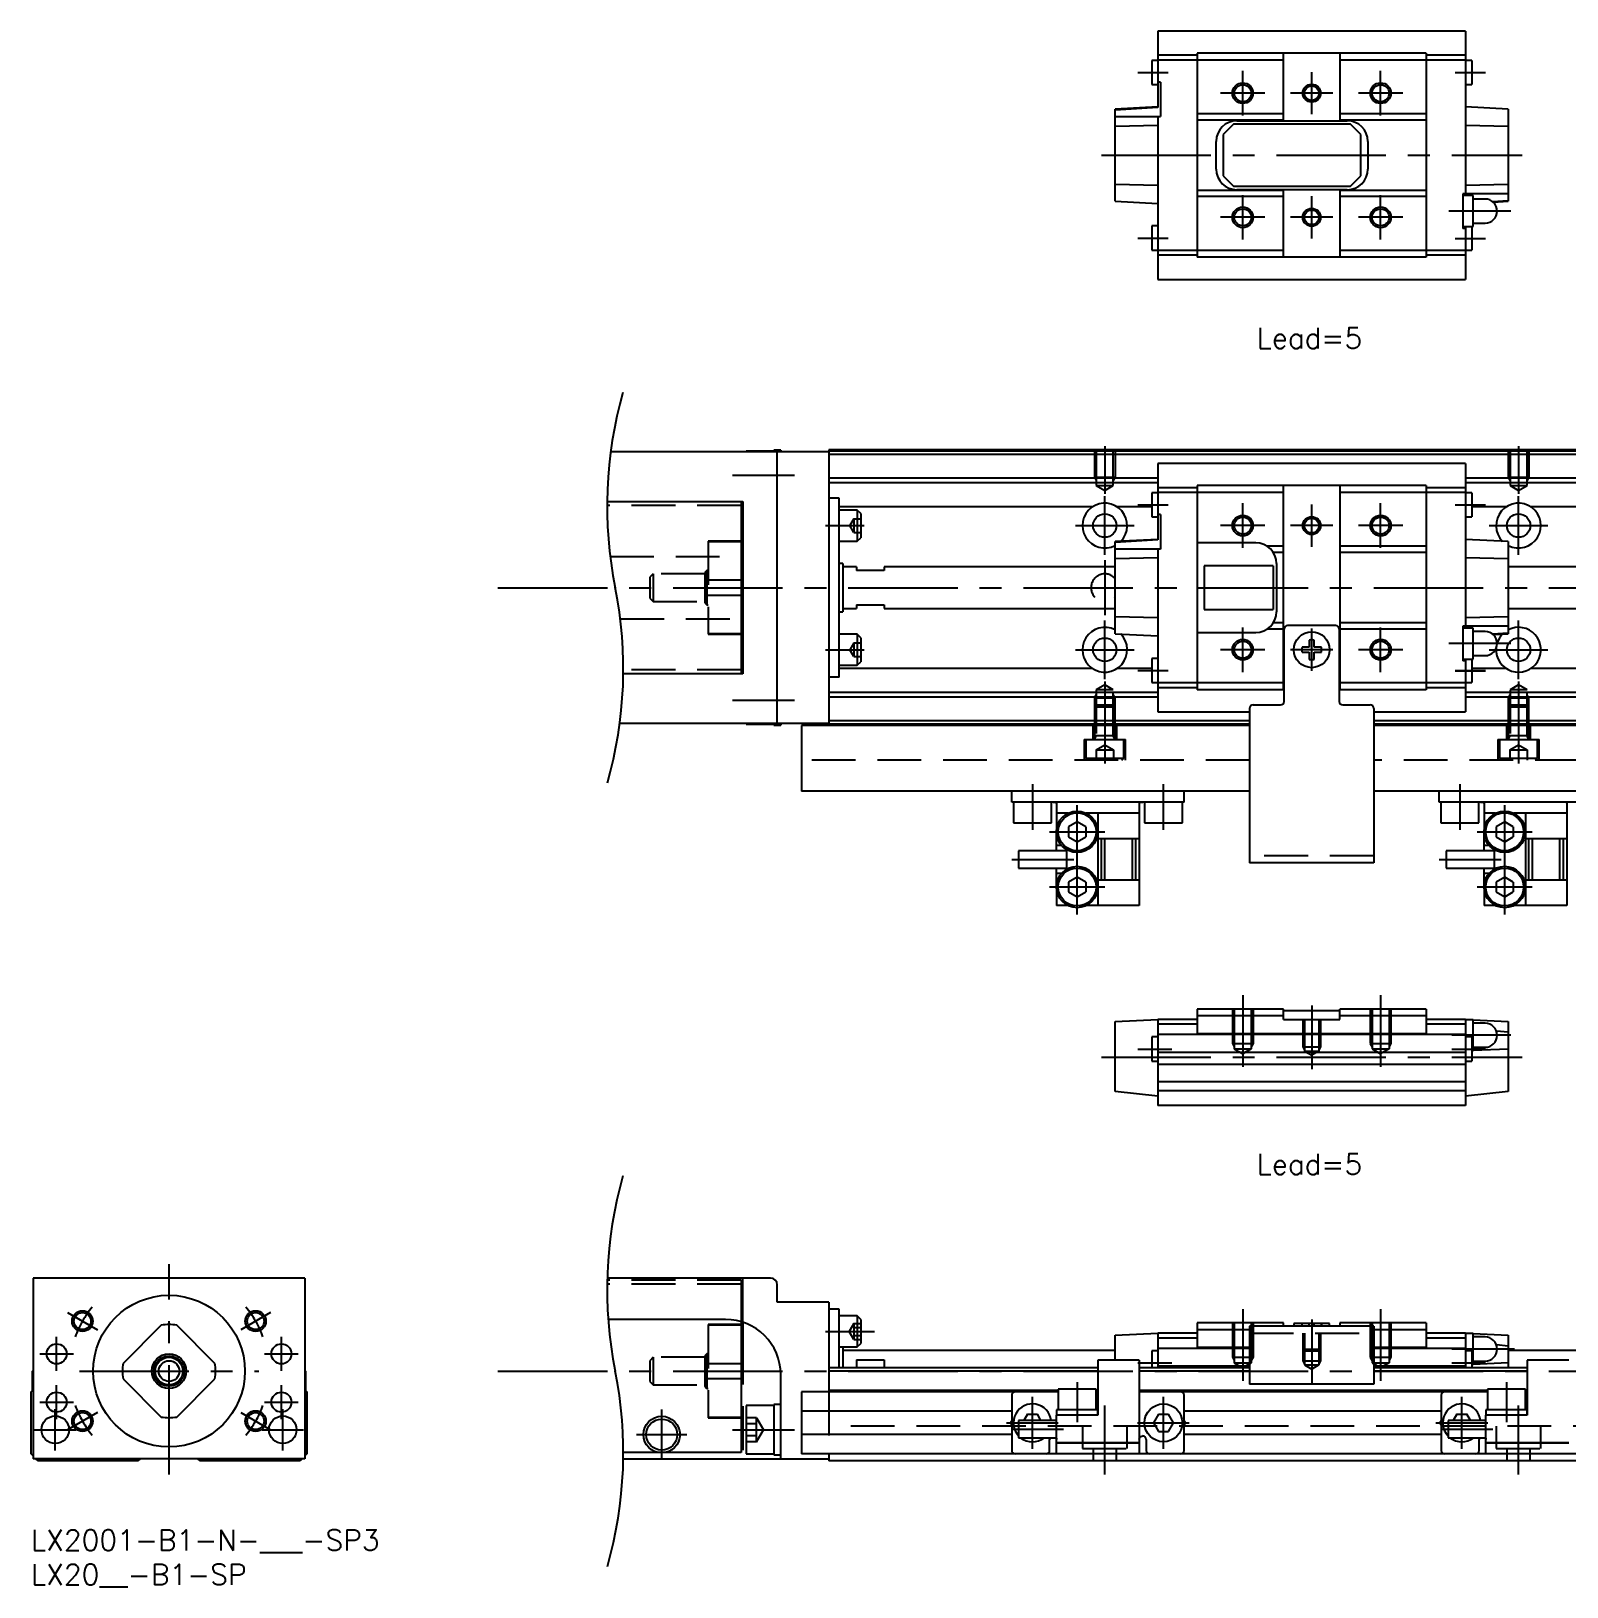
# Model space of a CAD drawing. Extents: x 0 to 378, y -8 to 217.
# Drawn here: x 0 to 222.7, y -8.3 to 217.3 of the extents above; entities that cross this region are included whole.
import ezdxf

# ---------------------------------------------------------------- set-up
doc = ezdxf.new("R2010")
doc.units = 0
doc.header["$LTSCALE"] = 0.5
doc.linetypes.add('CENTER', pattern=[50.8, 31.75, -6.35, 6.35, -6.35])
doc.linetypes.add('DASHED', pattern=[19.05, 12.7, -6.35])
for name, color, linetype in [('MSM_CENTER', 1, 'CENTER'), ('MSM_CONTINUOUS', 7, 'CONTINUOUS'), ('MSM_DASHED', 4, 'DASHED'), ('MSM_NARROW', 5, 'CONTINUOUS'), ('MSM_PART_NUMBER', 7, 'CONTINUOUS')]:
    doc.layers.add(name, color=color, linetype=linetype)
doc.styles.get("Standard").update_dxf_attribs({"font": 'txt.shx', "height": 1, "bigfont": 'bigfont.shx'})

# ---------------------------------------------------------------- blocks, each defined once
blk = doc.blocks.new('*U2')
at = {"layer": 'MSM_PART_NUMBER'}
blk.add_text('LX2001-B1-N-___-SP3', height=3, dxfattribs=at).set_placement((0, -3))
blk = doc.blocks.new('*U3')
at = {"layer": 'MSM_PART_NUMBER'}
blk.add_text('LX20__-B1-SP', height=3, dxfattribs=at).set_placement((0, -8))

msp = doc.modelspace()

# ---------------------------------------------------------------- linework, layer by layer
at = {"layer": 'MSM_CENTER'}
for p, q in [((160.5, 211.3), (164.9, 211.3)), ((175.7, 205.07), (175.7, 211.53)), ((185.7, 205.24), (185.7, 211.36)), ((195.7, 205.07), (195.7, 211.53)), ((206.5, 211.3), (210.9, 211.3)), ((178.93, 208.3), (172.47, 208.3)), ((188.76, 208.3), (182.64, 208.3)), ((198.93, 208.3), (192.47, 208.3)), ((155.2, 199.3), (216.2, 199.3)), ((175.7, 187.07), (175.7, 193.53)), ((185.7, 187.24), (185.7, 193.36)), ((195.7, 187.07), (195.7, 193.53)), ((178.93, 190.3), (172.47, 190.3)), ((188.76, 190.3), (182.64, 190.3)), ((198.93, 190.3), (192.47, 190.3)), ((214.6, 191.2), (205.6, 191.2)), ((160.5, 187.3), (164.9, 187.3)), ((206.5, 187.25), (210.9, 187.25)), ((155.7, 157.1), (155.7, 150.19)), ((215.7, 157.1), (215.7, 150.19)), ((101.7, 152.9), (110.7, 152.9)), ((155.7, 141.35), (155.7, 149.85)), ((215.7, 141.35), (215.7, 149.85)), ((160.5, 148.6), (164.9, 148.6)), ((175.7, 142.37), (175.7, 148.83)), ((185.7, 142.54), (185.7, 148.66)), ((195.7, 142.37), (195.7, 148.83)), ((206.5, 148.6), (210.9, 148.6)), ((115.2, 145.6), (120.8, 145.6)), ((151.45, 145.6), (159.95, 145.6)), ((178.93, 145.6), (172.47, 145.6)), ((188.76, 145.6), (182.64, 145.6)), ((198.93, 145.6), (192.47, 145.6)), ((211.45, 145.6), (219.95, 145.6)), ((155.7, 140.6), (155.7, 132.6)), ((67.7, 136.6), (327.7, 136.6)), ((155.7, 123.35), (155.7, 131.85)), ((215.7, 123.35), (215.7, 131.85)), ((175.7, 124.37), (175.7, 130.83)), ((185.7, 124.54), (185.7, 130.66)), ((195.7, 124.37), (195.7, 130.83)), ((115.2, 127.6), (120.8, 127.6)), ((151.45, 127.6), (159.95, 127.6)), ((178.93, 127.6), (172.47, 127.6)), ((188.76, 127.6), (182.64, 127.6)), ((198.93, 127.6), (192.47, 127.6)), ((214.6, 128.5), (205.6, 128.5)), ((211.45, 127.6), (219.95, 127.6)), ((160.5, 124.6), (164.9, 124.6)), ((206.5, 124.6), (210.9, 124.6)), ((206.5, 124.55), (210.9, 124.55)), ((155.7, 123.01), (155.7, 111.1)), ((215.7, 123.01), (215.7, 111.1)), ((101.7, 120.3), (110.7, 120.3)), ((145.2, 108.1), (145.2, 101.5)), ((164.2, 101.5), (164.2, 108.1)), ((207.2, 108.1), (207.2, 101.5)), ((151.69, 89.2), (151.69, 105.2)), ((213.69, 89.2), (213.69, 105.2)), ((147.69, 101.2), (155.69, 101.2)), ((209.69, 101.2), (217.69, 101.2)), ((142.2, 97.2), (151.2, 97.2)), ((204.2, 97.2), (213.2, 97.2)), ((147.69, 93.2), (155.69, 93.2)), ((209.69, 93.2), (217.69, 93.2)), ((175.7, 77.5), (175.7, 67.1)), ((195.7, 77.5), (195.7, 67.1)), ((185.7, 76), (185.7, 66.8)), ((214.6, 71.7), (206, 71.7)), ((155.2, 68.5), (216.2, 68.5)), ((160.5, 69.7), (165.4, 69.7)), ((206, 69.7), (210.9, 69.7)), ((20, 8), (20, 38.5)), ((175.7, 32), (175.7, 21.6)), ((195.7, 32), (195.7, 21.6)), ((5.28, 31.5), (9.61, 29)), ((34.72, 31.5), (30.39, 29)), ((185.7, 30.5), (185.7, 21.3)), ((3.7, 23.05), (3.7, 27.95)), ((36.3, 23.05), (36.3, 27.95)), ((115.2, 28.75), (122.3, 28.75)), ((1.25, 25.5), (6.15, 25.5)), ((33.85, 25.5), (38.75, 25.5)), ((215.1, 26.2), (206, 26.2)), ((7, 23), (33, 23)), ((67.7, 23), (327.7, 23)), ((160.5, 24.2), (165.4, 24.2)), ((206, 24.2), (210.9, 24.2)), ((3.7, 16.05), (3.7, 20.95)), ((36.3, 16.05), (36.3, 20.95)), ((151.69, 21.4), (151.69, 15.6)), ((213.96, 21.4), (213.96, 15.6)), ((1.25, 18.5), (6.15, 18.5)), ((33.85, 18.5), (38.75, 18.5)), ((145.2, 11.75), (145.2, 19.25)), ((164.2, 11.75), (164.2, 19.25)), ((207.47, 11.75), (207.47, 19.25)), ((3.5, 11.5), (3.5, 17.5)), ((9.61, 17), (5.28, 14.5)), ((30.39, 17), (34.72, 14.5)), ((36.5, 11.5), (36.5, 17.5)), ((91.45, 10.15), (91.45, 17.45)), ((155.7, 8), (155.7, 18)), ((215.7, 8), (215.7, 18)), ((0.5, 14.5), (6.5, 14.5)), ((33.5, 14.5), (39.5, 14.5)), ((87.8, 13.8), (95.1, 13.8)), ((101.7, 14.5), (110.7, 14.5)), ((141.45, 15.5), (148.95, 15.5)), ((142.2, 14.6), (149.7, 14.6)), ((160.45, 15.5), (167.95, 15.5)), ((203.72, 15.5), (211.22, 15.5)), ((204.47, 14.6), (211.97, 14.6))]:
    msp.add_line(p, q, dxfattribs=at)
for start, end in [(140.1188, 159.8812), (20.1188, 39.8812), (200.1188, 219.8812), (320.1188, 339.8812)]:
    msp.add_arc((20, 23), 14.5, start, end, dxfattribs=at)
at = {"layer": 'MSM_CONTINUOUS'}
for p, q in [((163.4, 217.3), (163.4, 206.23)), ((208, 217.3), (163.4, 217.3)), ((208, 217.3), (208, 193.7)), ((162.5, 213.05), (162.5, 209.55)), ((163.4, 213.05), (162.5, 213.05)), ((169.1, 213.8), (163.4, 213.8)), ((169.1, 213.09), (163.4, 213.09)), ((202.3, 214.1), (169.1, 214.1)), ((169.1, 214.1), (169.1, 184.5)), ((181.6, 213.1), (169.1, 213.1)), ((181.6, 204.3), (181.6, 214.1)), ((189.8, 214.1), (189.8, 204.3)), ((202.3, 213.1), (189.8, 213.1)), ((202.3, 214.1), (202.3, 184.5)), ((208, 213.8), (202.3, 213.8)), ((208, 213.09), (202.3, 213.09)), ((208.9, 213.05), (208, 213.05)), ((208.9, 213.05), (208.9, 209.55)), ((163.8, 209.9), (163.4, 209.9)), ((163.8, 209.9), (163.8, 204.9)), ((162.5, 209.55), (163.4, 209.55)), ((208, 209.55), (208.9, 209.55)), ((163.4, 206.3), (157.2, 205.98)), ((163.4, 206.23), (157.2, 205.86)), ((157.2, 192.62), (157.2, 205.98)), ((181.6, 205.3), (169.1, 205.3)), ((202.3, 205.3), (189.8, 205.3)), ((214.2, 205.98), (208, 206.3)), ((214.2, 205.98), (214.2, 192.62)), ((157.2, 204.9), (163.8, 204.9)), ((163.4, 203.63), (157.2, 203.49)), ((163.4, 204.9), (163.4, 181.3)), ((181.6, 204.4), (169.1, 204.4)), ((174.35, 203.8), (172.85, 202.3)), ((191.35, 203.8), (174.35, 203.8)), ((174.85, 204.3), (190.85, 204.3)), ((202.3, 204.4), (189.8, 204.4)), ((192.85, 202.3), (191.35, 203.8)), ((214.2, 203.49), (208, 203.63)), ((171.85, 197.3), (171.85, 201.3)), ((172.85, 202.3), (172.85, 196.3)), ((192.85, 196.3), (192.85, 202.3)), ((193.85, 201.3), (193.85, 197.3)), ((172.85, 196.3), (174.35, 194.8)), ((191.35, 194.8), (192.85, 196.3)), ((157.2, 195.11), (163.4, 194.97)), ((181.6, 194.2), (169.1, 194.2)), ((174.35, 194.8), (191.35, 194.8)), ((190.85, 194.3), (174.85, 194.3)), ((181.6, 184.5), (181.6, 194.3)), ((189.8, 194.3), (189.8, 184.5)), ((202.3, 194.2), (189.8, 194.2)), ((208, 194.97), (214.2, 195.11)), ((157.2, 192.62), (163.4, 192.3)), ((181.6, 193.3), (169.1, 193.3)), ((202.3, 193.3), (189.8, 193.3)), ((207.6, 193.7), (207.6, 188.7)), ((214.2, 193.7), (207.6, 193.7)), ((209.1, 193.45), (207.6, 193.45)), ((209.1, 188.95), (209.1, 193.45)), ((210.85, 192.95), (209.1, 192.95)), ((211.9, 192.6), (214.2, 192.74)), ((212.01, 192.51), (214.2, 192.62)), ((162.5, 189.05), (162.5, 185.55)), ((163.4, 189.05), (162.5, 189.05)), ((207.6, 188.95), (209.1, 188.95)), ((208, 188.7), (207.6, 188.7)), ((208, 188.95), (208, 181.3)), ((208.9, 188.95), (208.9, 185.55)), ((209.1, 189.45), (210.85, 189.45)), ((162.5, 185.55), (163.4, 185.55)), ((169.1, 185.51), (163.4, 185.51)), ((181.6, 185.5), (169.1, 185.5)), ((202.3, 185.5), (189.8, 185.5)), ((208, 185.51), (202.3, 185.51)), ((208, 185.55), (208.9, 185.55)), ((169.1, 184.8), (163.4, 184.8)), ((202.3, 184.5), (169.1, 184.5)), ((208, 184.8), (202.3, 184.8)), ((163.4, 181.3), (208, 181.3)), ((115.7, 156.3), (84.04, 156.3)), ((103.7, 156.4), (103.7, 156.3)), ((107.7, 156.4), (103.7, 156.4)), ((107.7, 156.55), (107.7, 156.3)), ((108.7, 156.55), (107.7, 156.55)), ((108.2, 116.9), (108.2, 156.3)), ((108.7, 156.55), (108.7, 156.3)), ((315.7, 156.6), (115.7, 156.6)), ((115.7, 156.6), (115.7, 116.6)), ((315.7, 156.4), (115.7, 156.4)), ((315.7, 155.9), (115.7, 155.9)), ((163.4, 154.6), (163.4, 143.53)), ((208, 154.6), (163.4, 154.6)), ((208, 154.6), (208, 131)), ((163.4, 152.5), (115.7, 152.5)), ((163.4, 151.8), (115.7, 151.8)), ((202.3, 151.4), (169.1, 151.4)), ((169.1, 151.4), (169.1, 121.8)), ((181.6, 121.8), (181.6, 151.4)), ((189.8, 151.4), (189.8, 121.8)), ((202.3, 151.4), (202.3, 121.8)), ((315.7, 152.5), (208, 152.5)), ((315.7, 151.8), (208, 151.8)), ((83.53, 149.1), (103.2, 149.1)), ((102.95, 149.1), (102.95, 124.1)), ((103.2, 149.1), (103.2, 124.1)), ((117.2, 149.6), (115.7, 149.6)), ((117.2, 123.6), (117.2, 149.6)), ((162.5, 150.35), (162.5, 146.85)), ((163.4, 150.35), (162.5, 150.35)), ((169.1, 151.1), (163.4, 151.1)), ((169.1, 150.39), (163.4, 150.39)), ((181.6, 150.4), (169.1, 150.4)), ((202.3, 150.4), (189.8, 150.4)), ((208, 151.1), (202.3, 151.1)), ((208, 150.39), (202.3, 150.39)), ((208.9, 150.35), (208, 150.35)), ((208.9, 150.35), (208.9, 146.85)), ((153.95, 148.34), (117.2, 148.34)), ((119.8, 147.85), (117.2, 147.85)), ((119.8, 147.85), (119.8, 143.35)), ((120.3, 147.35), (119.8, 147.85)), ((120.3, 147.35), (120.3, 143.85)), ((162.5, 148.34), (157.45, 148.34)), ((162.5, 146.85), (163.4, 146.85)), ((163.8, 147.2), (163.4, 147.2)), ((163.8, 147.2), (163.8, 142.2)), ((208, 146.85), (208.9, 146.85)), ((213.95, 148.34), (208.9, 148.34)), ((273.95, 148.34), (217.45, 148.34)), ((103.2, 143.35), (102.95, 143.35)), ((103.2, 143.26), (102.95, 143.26)), ((117.2, 143.35), (119.8, 143.35)), ((119.8, 143.35), (120.3, 143.85)), ((163.4, 143.6), (157.2, 143.28)), ((163.4, 143.53), (157.2, 143.16)), ((157.2, 129.92), (157.2, 143.28)), ((163.8, 142.2), (157.2, 142.2)), ((163.4, 142.2), (163.4, 118.6)), ((177.6, 143.1), (169.1, 143.1)), ((181.6, 142.6), (179.26, 142.6)), ((202.3, 142.6), (189.8, 142.6)), ((214.2, 143.28), (208, 143.6)), ((214.2, 143.28), (214.2, 129.92)), ((117.7, 140.1), (117.2, 140.1)), ((117.7, 140.1), (117.7, 133.1)), ((163.4, 140.93), (157.2, 140.79)), ((181.6, 141.7), (180.14, 141.7)), ((180.6, 140.1), (180.6, 133.1)), ((202.3, 141.7), (189.8, 141.7)), ((214.2, 140.79), (208, 140.93)), ((102.95, 137.72), (103.2, 137.72)), ((119.7, 139.6), (117.7, 139.6)), ((119.7, 139.6), (119.7, 139.1)), ((123.7, 139.1), (119.7, 139.1)), ((123.7, 139.6), (123.7, 139.1)), ((157.2, 139.6), (123.7, 139.6)), ((170.1, 139.76), (170.1, 133.44)), ((180.1, 139.76), (170.1, 139.76)), ((180.1, 139.76), (180.1, 133.44)), ((315.7, 139.6), (214.2, 139.6)), ((103.2, 135.48), (102.95, 135.48)), ((117.2, 133.1), (117.7, 133.1)), ((117.7, 133.6), (119.7, 133.6)), ((119.7, 134.1), (123.7, 134.1)), ((119.7, 134.1), (119.7, 133.6)), ((123.7, 134.1), (123.7, 133.6)), ((123.7, 133.6), (157.2, 133.6)), ((170.1, 133.44), (180.1, 133.44)), ((214.2, 133.6), (315.7, 133.6)), ((157.2, 132.41), (163.4, 132.27)), ((181.6, 131.5), (180.14, 131.5)), ((189.2, 131.1), (182.2, 131.1)), ((202.3, 131.5), (189.8, 131.5)), ((214.2, 131), (207.6, 131)), ((207.6, 131), (207.6, 126)), ((208, 132.27), (214.2, 132.41)), ((102.95, 129.94), (103.2, 129.94)), ((102.95, 129.85), (103.2, 129.85)), ((119.8, 129.85), (117.2, 129.85)), ((120.3, 129.35), (119.8, 129.85)), ((119.8, 129.85), (119.8, 125.35)), ((120.3, 129.35), (120.3, 125.85)), ((157.2, 129.92), (163.4, 129.6)), ((169.1, 130.1), (177.6, 130.1)), ((181.6, 130.6), (179.26, 130.6)), ((181.7, 120.1), (181.7, 130.6)), ((185.33, 129), (185.33, 127.97)), ((186.07, 127.97), (186.07, 129)), ((189.7, 130.6), (189.7, 120.1)), ((202.3, 130.6), (189.8, 130.6)), ((209.1, 130.75), (207.6, 130.75)), ((209.1, 126.25), (209.1, 130.75)), ((210.85, 130.25), (209.1, 130.25)), ((211.9, 129.9), (214.2, 130.04)), ((212.01, 129.81), (214.2, 129.92)), ((162.5, 126.35), (162.5, 122.85)), ((163.4, 126.35), (162.5, 126.35)), ((185.33, 127.97), (184.3, 127.97)), ((184.3, 127.23), (185.33, 127.23)), ((185.33, 127.23), (185.33, 126.2)), ((187.1, 127.97), (186.07, 127.97)), ((186.07, 126.2), (186.07, 127.23)), ((186.07, 127.23), (187.1, 127.23)), ((209.1, 126.75), (210.85, 126.75)), ((103.2, 124.1), (85.87, 124.1)), ((117.2, 125.35), (119.8, 125.35)), ((153.95, 124.86), (117.2, 124.86)), ((119.8, 125.35), (120.3, 125.85)), ((162.5, 124.86), (157.45, 124.86)), ((207.6, 126.25), (209.1, 126.25)), ((208, 126), (207.6, 126)), ((208, 126.25), (208, 118.6)), ((208.9, 126.25), (208.9, 122.85)), ((213.95, 124.86), (208.9, 124.86)), ((273.95, 124.86), (217.45, 124.86)), ((117.2, 123.6), (115.7, 123.6)), ((162.5, 122.85), (163.4, 122.85)), ((169.1, 122.81), (163.4, 122.81)), ((169.1, 122.1), (163.4, 122.1)), ((181.6, 122.8), (169.1, 122.8)), ((202.3, 122.8), (189.8, 122.8)), ((208, 122.81), (202.3, 122.81)), ((208, 122.1), (202.3, 122.1)), ((208, 122.85), (208.9, 122.85)), ((163.4, 121.4), (115.7, 121.4)), ((163.4, 120.7), (115.7, 120.7)), ((181.7, 121.8), (169.1, 121.8)), ((177.2, 119.6), (181.2, 119.6)), ((202.3, 121.8), (189.7, 121.8)), ((190.2, 119.6), (194.2, 119.6)), ((315.7, 121.4), (208, 121.4)), ((315.7, 120.7), (208, 120.7)), ((163.4, 118.6), (176.7, 118.6)), ((176.7, 119.1), (176.7, 96.7)), ((194.7, 119.1), (194.7, 96.7)), ((194.7, 118.6), (208, 118.6)), ((115.7, 116.9), (85.36, 116.9)), ((103.7, 116.9), (103.7, 116.8)), ((103.7, 116.8), (107.7, 116.8)), ((107.7, 116.9), (107.7, 116.65)), ((107.7, 116.65), (108.7, 116.65)), ((108.7, 116.9), (108.7, 116.65)), ((111.7, 116.6), (111.7, 107.1)), ((176.7, 116.6), (111.7, 116.6)), ((176.7, 117.3), (115.7, 117.3)), ((176.7, 116.8), (115.7, 116.8)), ((315.7, 117.3), (194.7, 117.3)), ((315.7, 116.8), (194.7, 116.8)), ((319.7, 116.6), (194.7, 116.6)), ((176.7, 107.1), (111.7, 107.1)), ((142.2, 105.5), (142.2, 107.1)), ((167.2, 105.5), (167.2, 107.1)), ((319.7, 107.1), (194.7, 107.1)), ((204.2, 105.5), (204.2, 107.1)), ((167.2, 105.5), (142.2, 105.5)), ((142.45, 105.5), (142.45, 102.5)), ((147.95, 102.5), (147.95, 105.5)), ((148.2, 105.5), (148.37, 105.5)), ((148.37, 105.5), (148.51, 105.49)), ((148.51, 105.49), (148.62, 105.47)), ((148.62, 105.47), (148.68, 105.43)), ((148.68, 105.43), (148.7, 105.37)), ((148.7, 105.37), (148.7, 101.44)), ((150.38, 103.9), (148.7, 103.9)), ((160.7, 103.9), (153, 103.9)), ((154.7, 103.9), (154.7, 90.5)), ((160.7, 105.37), (160.72, 105.44)), ((160.7, 105.37), (160.7, 90.5)), ((160.72, 105.44), (160.8, 105.48)), ((160.8, 105.48), (160.91, 105.5)), ((160.91, 105.5), (161.05, 105.5)), ((161.05, 105.5), (161.2, 105.5)), ((161.45, 105.5), (161.45, 102.5)), ((166.95, 102.5), (166.95, 105.5)), ((229.2, 105.5), (204.2, 105.5)), ((204.45, 105.5), (204.45, 102.5)), ((209.95, 102.5), (209.95, 105.5)), ((210.2, 105.5), (210.37, 105.5)), ((210.37, 105.5), (210.51, 105.49)), ((210.51, 105.49), (210.62, 105.47)), ((210.62, 105.47), (210.68, 105.43)), ((210.68, 105.43), (210.7, 105.37)), ((210.7, 105.37), (210.7, 101.44)), ((212.38, 103.9), (210.7, 103.9)), ((222.7, 103.9), (215, 103.9)), ((216.7, 103.9), (216.7, 90.5)), ((222.7, 105.37), (222.72, 105.44)), ((222.7, 105.37), (222.7, 90.5)), ((142.45, 102.5), (147.95, 102.5)), ((151.69, 102.64), (150.44, 101.92)), ((150.44, 101.92), (150.44, 100.48)), ((152.94, 101.92), (151.69, 102.64)), ((152.94, 101.92), (152.94, 100.48)), ((161.45, 102.5), (166.95, 102.5)), ((204.45, 102.5), (209.95, 102.5)), ((213.69, 102.64), (212.44, 101.92)), ((212.44, 101.92), (212.44, 100.48)), ((214.94, 101.92), (213.69, 102.64)), ((214.94, 101.92), (214.94, 100.48)), ((148.7, 98.45), (148.7, 100.96)), ((150.44, 100.48), (151.69, 99.76)), ((151.69, 99.76), (152.94, 100.48)), ((160.7, 100.2), (154.7, 100.2)), ((155.2, 94.2), (155.2, 100.2)), ((155.7, 94.2), (155.7, 100.2)), ((159.7, 94.2), (159.7, 100.2)), ((160.2, 94.2), (160.2, 100.2)), ((210.7, 98.45), (210.7, 100.96)), ((212.44, 100.48), (213.69, 99.76)), ((213.69, 99.76), (214.94, 100.48)), ((222.7, 100.2), (216.7, 100.2)), ((217.2, 94.2), (217.2, 100.2)), ((217.7, 94.2), (217.7, 100.2)), ((221.7, 94.2), (221.7, 100.2)), ((222.2, 94.2), (222.2, 100.2)), ((143.2, 98.45), (143.2, 95.95)), ((150.2, 98.45), (143.2, 98.45)), ((149.45, 99.2), (148.7, 99.2)), ((150.2, 95.8), (150.2, 98.6)), ((205.2, 98.45), (205.2, 95.95)), ((212.2, 98.45), (205.2, 98.45)), ((211.45, 99.2), (210.7, 99.2)), ((212.2, 95.8), (212.2, 98.6)), ((143.2, 95.95), (150.2, 95.95)), ((148.7, 93.44), (148.7, 95.95)), ((148.7, 95.2), (149.45, 95.2)), ((194.7, 96.7), (176.7, 96.7)), ((205.2, 95.95), (212.2, 95.95)), ((210.7, 93.44), (210.7, 95.95)), ((210.7, 95.2), (211.45, 95.2)), ((148.7, 92.96), (148.7, 90.5)), ((151.69, 94.64), (150.44, 93.92)), ((150.44, 93.92), (150.44, 92.48)), ((152.94, 93.92), (151.69, 94.64)), ((152.94, 93.92), (152.94, 92.48)), ((160.7, 94.2), (154.7, 94.2)), ((210.7, 92.96), (210.7, 90.5)), ((213.69, 94.64), (212.44, 93.92)), ((212.44, 93.92), (212.44, 92.48)), ((214.94, 93.92), (213.69, 94.64)), ((214.94, 93.92), (214.94, 92.48)), ((222.7, 94.2), (216.7, 94.2)), ((150.38, 90.5), (148.7, 90.5)), ((150.44, 92.48), (151.69, 91.76)), ((151.69, 91.76), (152.94, 92.48)), ((160.7, 90.5), (153, 90.5)), ((212.38, 90.5), (210.7, 90.5)), ((212.44, 92.48), (213.69, 91.76)), ((213.69, 91.76), (214.94, 92.48)), ((222.7, 90.5), (215, 90.5)), ((181.6, 75.5), (169.1, 75.5)), ((169.1, 75.5), (169.1, 71.93)), ((181.6, 74.5), (169.1, 74.5)), ((181.6, 74), (181.6, 75.5)), ((181.6, 75.3), (189.8, 75.3)), ((189.8, 74), (189.8, 75.5)), ((202.3, 75.5), (189.8, 75.5)), ((202.3, 74.5), (189.8, 74.5)), ((202.3, 75.5), (202.3, 71.93)), ((157.2, 73.7), (163.4, 74)), ((157.2, 63.54), (157.2, 73.7)), ((169.1, 74), (163.4, 74)), ((163.4, 74), (163.4, 61.5)), ((169.1, 73.29), (163.4, 73.29)), ((181.6, 74), (189.8, 74)), ((208, 74), (202.3, 74)), ((208, 73.29), (202.3, 73.29)), ((208, 74), (209.02, 73.95)), ((208, 74), (208, 61.5)), ((209.1, 73.95), (208, 73.95)), ((209.1, 73.95), (214.2, 73.7)), ((209.1, 69.45), (209.1, 73.95)), ((210.85, 73.45), (209.1, 73.45)), ((214.2, 72.13), (212.5, 72.29)), ((214.2, 73.7), (214.2, 63.54)), ((163.4, 71.45), (162.5, 71.45)), ((162.5, 71.45), (162.5, 67.95)), ((208, 71.8), (163.4, 71.8)), ((202.3, 71.93), (169.1, 71.93)), ((208.9, 71.45), (208, 71.45)), ((208.9, 71.45), (208.9, 67.95)), ((209.1, 69.95), (210.85, 69.95)), ((162.5, 67.95), (163.4, 67.95)), ((208, 69.2), (163.4, 69.2)), ((208, 67.95), (208.9, 67.95)), ((208.9, 69.45), (209.1, 69.45)), ((209.1, 69.53), (214.2, 69.73)), ((208, 67.46), (163.4, 67.46)), ((163.4, 62.88), (157.2, 63.54)), ((208, 64.94), (163.4, 64.94)), ((208, 63.66), (163.4, 63.66)), ((214.2, 63.54), (208, 62.88)), ((208, 61.5), (163.4, 61.5)), ((39.7, 36.5), (0.3, 36.5)), ((0.3, 36.5), (0.3, 10.3)), ((39.7, 36.5), (39.7, 10.3)), ((107.2, 36.5), (83.54, 36.5)), ((108.2, 33), (108.2, 35.5)), ((115.7, 33), (108.2, 33)), ((115.7, 33), (115.7, 20)), ((117.2, 32), (115.7, 32)), ((117.2, 23.5), (117.2, 32)), ((18.88, 29.66), (13.34, 24.12)), ((26.66, 24.12), (21.12, 29.66)), ((100.7, 30.5), (83.68, 30.5)), ((102.95, 30.18), (102.95, 11.2)), ((103.2, 29.75), (102.95, 29.75)), ((103.2, 29.66), (102.95, 29.66)), ((103.2, 30.1), (103.2, 27.42)), ((119.8, 31), (117.2, 31)), ((120.3, 30.5), (119.8, 31)), ((119.8, 31), (119.8, 26.5)), ((120.3, 30.5), (120.3, 27)), ((169.1, 30), (169.1, 26.43)), ((181.6, 30), (169.1, 30)), ((194.7, 29.5), (176.7, 29.5)), ((176.7, 29.5), (176.7, 21.1)), ((181.6, 29.5), (181.6, 30)), ((183.1, 29.9), (183.1, 29.5)), ((188.3, 29.9), (183.1, 29.9)), ((188.3, 29.5), (188.3, 29.9)), ((202.3, 30), (189.8, 30)), ((189.8, 30), (189.8, 29.5)), ((194.7, 29.5), (194.7, 21.1)), ((202.3, 30), (202.3, 26.43)), ((102.95, 27.42), (103.2, 27.42)), ((157.2, 28.2), (163.4, 28.5)), ((157.2, 24.6), (157.2, 28.2)), ((169.1, 28.5), (163.4, 28.5)), ((163.4, 28.5), (163.4, 23.5)), ((169.1, 27.79), (163.4, 27.79)), ((176.7, 29), (169.1, 29)), ((202.3, 29), (194.7, 29)), ((208, 28.5), (202.3, 28.5)), ((208, 27.79), (202.3, 27.79)), ((208, 28.5), (209.02, 28.45)), ((208, 28.5), (208, 23.5)), ((209.1, 28.45), (208, 28.45)), ((209.1, 28.45), (214.2, 28.2)), ((209.1, 23.95), (209.1, 28.45)), ((210.85, 27.95), (209.1, 27.95)), ((214.2, 28.2), (214.2, 23.5)), ((117.2, 26.5), (119.8, 26.5)), ((117.7, 26.5), (117.7, 23.5)), ((157.2, 26), (117.7, 26)), ((119.8, 26.5), (120.3, 27)), ((163.4, 25.95), (162.5, 25.95)), ((162.5, 25.95), (162.5, 23.5)), ((176.7, 26.3), (163.4, 26.3)), ((176.7, 26.43), (169.1, 26.43)), ((202.3, 26.43), (194.7, 26.43)), ((208, 26.3), (194.7, 26.3)), ((208.9, 25.95), (208, 25.95)), ((208.9, 25.95), (208.9, 23.5)), ((214.2, 26.63), (212.5, 26.79)), ((315.7, 26), (214.2, 26)), ((0.2, 23), (0.3, 23.1)), ((0.2, 20.2), (0.2, 23)), ((39.7, 23.1), (39.8, 23)), ((39.8, 23), (39.8, 20.2)), ((154.7, 23.5), (115.7, 23.5)), ((154.7, 23), (115.7, 23)), ((119.7, 24.66), (123.7, 24.66)), ((119.7, 24.66), (119.7, 23.5)), ((123.7, 24.66), (123.7, 23.5)), ((154.7, 24.6), (154.7, 16.6)), ((160.7, 24.6), (154.7, 24.6)), ((160.7, 24.6), (160.7, 11)), ((176.7, 23.5), (160.7, 23.5)), ((176.7, 23), (160.7, 23)), ((176.7, 23.7), (163.4, 23.7)), ((208, 23.7), (194.7, 23.7)), ((216.97, 23.5), (194.7, 23.5)), ((216.97, 23), (194.7, 23)), ((208.9, 23.95), (209.1, 23.95)), ((209.1, 24.45), (210.85, 24.45)), ((209.1, 24.03), (214.2, 24.23)), ((216.97, 24.6), (216.97, 16.6)), ((222.97, 24.6), (216.97, 24.6)), ((13.34, 21.88), (18.88, 16.34)), ((21.12, 16.34), (26.66, 21.88)), ((108.7, 10.3), (108.7, 22.5)), ((148.94, 20.4), (148.94, 17.4)), ((154.44, 20.4), (148.94, 20.4)), ((154.44, 17.4), (154.44, 20.4)), ((194.7, 21.1), (176.7, 21.1)), ((211.21, 20.4), (211.21, 17.4)), ((216.71, 20.4), (211.21, 20.4)), ((216.71, 17.4), (216.71, 20.4)), ((0, 20), (0.2, 20.2)), ((0, 11), (0, 20)), ((39.8, 20.2), (40, 20)), ((40, 20), (40, 11)), ((108.7, 18.15), (107.7, 18.15)), ((107.7, 18.15), (107.7, 10.85)), ((111.7, 20), (111.7, 11)), ((148.94, 20), (111.7, 20)), ((148.94, 20.2), (115.7, 20.2)), ((142.2, 19.5), (142.2, 11.5)), ((154.7, 20.2), (154.44, 20.2)), ((154.7, 20), (154.44, 20)), ((211.21, 20.2), (160.7, 20.2)), ((211.21, 20), (160.7, 20)), ((167.2, 11.5), (167.2, 19.5)), ((204.47, 19.5), (204.47, 11.5)), ((216.97, 20.2), (216.71, 20.2)), ((216.97, 20), (216.71, 20)), ((107.7, 18), (103.7, 18)), ((103.7, 18), (103.7, 11)), ((142.2, 17.2), (111.7, 17.2)), ((142.2, 15.8), (142.02, 15.5)), ((148.7, 15.85), (143.2, 15.85)), ((143.2, 15.85), (143.2, 13.35)), ((144.48, 16.75), (143.96, 15.85)), ((144.48, 16.75), (145.92, 16.75)), ((146.44, 15.85), (145.92, 16.75)), ((148.69, 17.4), (148.69, 16.6)), ((154.69, 17.4), (148.69, 17.4)), ((154.7, 16.6), (148.69, 16.6)), ((148.7, 11), (148.7, 16.6)), ((154.69, 16.6), (154.69, 17.4)), ((163.48, 16.75), (162.76, 15.5)), ((163.48, 16.75), (164.92, 16.75)), ((165.64, 15.5), (164.92, 16.75)), ((204.47, 17.2), (167.2, 17.2)), ((167.38, 15.5), (167.2, 15.8)), ((204.46, 15.8), (204.29, 15.5)), ((210.97, 15.85), (205.47, 15.85)), ((205.47, 15.85), (205.47, 13.35)), ((206.74, 16.75), (206.22, 15.85)), ((206.74, 16.75), (208.19, 16.75)), ((208.71, 15.85), (208.19, 16.75)), ((210.96, 17.4), (210.96, 16.6)), ((216.96, 17.4), (210.96, 17.4)), ((216.97, 16.6), (210.96, 16.6)), ((210.97, 11), (210.97, 16.6)), ((216.96, 16.6), (216.96, 17.4)), ((142.2, 13.8), (111.7, 13.8)), ((142.02, 15.5), (142.2, 15.2)), ((160.91, 13.5), (161.05, 13.58)), ((161.05, 13.58), (161.2, 13.6)), ((162.76, 15.5), (163.48, 14.25)), ((163.48, 14.25), (164.92, 14.25)), ((164.92, 14.25), (165.64, 15.5)), ((167.2, 15.2), (167.38, 15.5)), ((204.47, 13.8), (167.2, 13.8)), ((204.29, 15.5), (204.46, 15.2)), ((143.2, 13.35), (148.7, 13.35)), ((147.7, 11.5), (147.7, 13.1)), ((148.63, 13.35), (148.68, 13.23)), ((148.68, 13.23), (148.7, 13.1)), ((148.7, 12.65), (160.7, 12.65)), ((148.7, 12.6), (160.7, 12.6)), ((148.75, 12.65), (148.75, 12.6)), ((160.65, 12.65), (160.65, 12.6)), ((160.7, 13.1), (160.72, 13.25)), ((160.72, 13.25), (160.8, 13.39)), ((160.8, 13.39), (160.91, 13.5)), ((161.7, 13.1), (161.7, 11.5)), ((205.47, 13.35), (210.97, 13.35)), ((209.97, 11.5), (209.97, 13.1)), ((210.9, 13.35), (210.95, 13.23)), ((210.95, 13.23), (210.97, 13.1)), ((210.97, 12.65), (222.97, 12.65)), ((210.97, 12.6), (222.97, 12.6)), ((211.02, 12.65), (211.02, 12.6)), ((0.3, 10.7), (0, 11)), ((39.7, 10.3), (0.3, 10.3)), ((1, 10), (0.7, 10.3)), ((15.5, 10), (1, 10)), ((15.8, 10.3), (15.5, 10)), ((24.5, 10), (24.2, 10.3)), ((39, 10), (24.5, 10)), ((39.3, 10.3), (39, 10)), ((40, 11), (39.7, 10.7)), ((85.87, 10.3), (115.7, 10.3)), ((90.94, 11.2), (85.88, 11.2)), ((102.95, 11.2), (91.96, 11.2)), ((103.7, 11), (107.7, 11)), ((107.7, 10.85), (108.7, 10.85)), ((319.7, 11), (111.7, 11)), ((115.7, 11), (115.7, 10)), ((315.7, 10), (115.7, 10))]:
    msp.add_line(p, q, dxfattribs=at)
for centre, radius in [((175.7, 208.3), 1.23), ((185.7, 208.3), 1.06), ((195.7, 208.3), 1.23), ((175.7, 190.3), 1.23), ((185.7, 190.3), 1.06), ((195.7, 190.3), 1.23), ((155.7, 145.6), 1.7), ((175.7, 145.6), 1.23), ((185.7, 145.6), 1.06), ((195.7, 145.6), 1.23), ((215.7, 145.6), 1.7), ((155.7, 127.6), 1.7), ((175.7, 127.6), 1.23), ((185.7, 127.6), 2.6), ((195.7, 127.6), 1.23), ((215.7, 127.6), 1.7), ((151.69, 101.2), 3), ((151.69, 101.2), 2.75), ((213.69, 101.2), 3), ((213.69, 101.2), 2.75), ((151.69, 93.2), 3), ((151.69, 93.2), 2.75), ((213.69, 93.2), 3), ((213.69, 93.2), 2.75), ((20, 23), 11), ((7.44, 30.25), 1.23), ((32.56, 30.25), 1.23), ((3.7, 25.5), 1.45), ((20, 23), 2.5), ((20, 23), 2.2), ((20, 23), 2), ((36.3, 25.5), 1.45), ((20, 23), 1.5), ((3.7, 18.5), 1.45), ((36.3, 18.5), 1.45), ((164.2, 15.5), 2.75), ((3.5, 14.5), 2), ((7.44, 15.75), 1.23), ((32.56, 15.75), 1.23), ((36.5, 14.5), 2), ((91.45, 13.8), 2.65), ((91.45, 13.8), 2.25)]:
    msp.add_circle(centre, radius, dxfattribs=at)
for centre, radius, start, end in [((174.85, 201.3), 3, 90, 180), ((190.85, 201.3), 3, 0, 90), ((174.85, 197.3), 3, 180, 270), ((190.85, 197.3), 3, 270, 0), ((210.85, 191.2), 1.75, 270, 90), ((155.7, 145.6), 3.25, 315.393, 297.4864), ((215.7, 145.6), 3.25, 242.5136, 224.607), ((177.6, 140.1), 3, 0, 90), ((177.6, 133.1), 3, 270, 0), ((155.7, 127.6), 3.25, 62.5136, 44.607), ((182.2, 130.6), 0.5, 90, 180), ((189.2, 130.6), 0.5, 0, 90), ((215.7, 127.6), 3.25, 176.3645, 117.4864), ((185.7, 127.6), 1.45, 75.2162, 104.7838), ((210.85, 128.5), 1.75, 270, 90), ((215.7, 127.6), 3.25, 135.393, 162.6102), ((185.7, 127.6), 1.45, 165.2162, 194.7838), ((185.7, 127.6), 1.45, 345.2162, 14.7838), ((185.7, 127.6), 1.45, 255.2162, 284.7838), ((177.2, 119.1), 0.5, 90, 180), ((181.2, 120.1), 0.5, 270, 0), ((190.2, 120.1), 0.5, 180, 270), ((194.2, 119.1), 0.5, 0, 90), ((210.85, 71.7), 1.75, 270, 90), ((107.2, 35.5), 1, 0, 90), ((20, 23), 6.75, 80.4309, 99.5691), ((100.7, 22.5), 8, 0, 90), ((210.85, 26.2), 1.75, 270, 90), ((20, 23), 6.75, 170.4309, 189.5691), ((20, 23), 6.75, 350.4309, 9.5691), ((142.7, 19.5), 0.5, 90, 180), ((145.2, 15.5), 2.75, 7.312, 223.3418), ((166.7, 19.5), 0.5, 0, 90), ((204.97, 19.5), 0.5, 90, 180), ((207.47, 15.5), 2.75, 7.312, 223.3418), ((20, 23), 6.75, 260.4309, 279.5691), ((161.2, 13.1), 0.5, 0, 90), ((142.7, 11.5), 0.5, 180, 270), ((145.2, 15.5), 2.75, 231.4273, 308.5727), ((147.2, 11.5), 0.5, 270, 0), ((148.2, 13.1), 0.5, 150, 180), ((162.2, 11.5), 0.5, 180, 270), ((166.7, 11.5), 0.5, 270, 0), ((204.97, 11.5), 0.5, 180, 270), ((207.47, 15.5), 2.75, 231.4273, 308.5727), ((209.47, 11.5), 0.5, 270, 0), ((210.47, 13.1), 0.5, 150, 180)]:
    msp.add_arc(centre, radius, start, end, dxfattribs=at)
at = {"layer": 'MSM_DASHED'}
for p, q in [((154.2, 156.6), (154.2, 152.6)), ((154.47, 156.6), (154.47, 151.4)), ((156.93, 151.4), (156.93, 156.6)), ((157.2, 156.6), (157.2, 152.6)), ((214.2, 156.6), (214.2, 152.6)), ((214.47, 156.6), (214.47, 151.4)), ((216.93, 151.4), (216.93, 156.6)), ((217.2, 156.6), (217.2, 152.6)), ((154.2, 152.6), (157.2, 152.6)), ((154.2, 152.6), (154.47, 152.13)), ((154.47, 151.4), (156.93, 151.4)), ((154.47, 151.4), (155.7, 150.69)), ((155.7, 150.69), (156.93, 151.4)), ((157.2, 152.6), (156.93, 152.13)), ((214.2, 152.6), (217.2, 152.6)), ((214.2, 152.6), (214.47, 152.13)), ((214.47, 151.4), (216.93, 151.4)), ((214.47, 151.4), (215.7, 150.69)), ((215.7, 150.69), (216.93, 151.4)), ((217.2, 152.6), (216.93, 152.13)), ((102.95, 148.5), (83.52, 148.5)), ((119.3, 146.6), (118.72, 145.6)), ((119.3, 144.6), (118.72, 145.6)), ((119.3, 146.6), (120.3, 146.6)), ((119.3, 146.6), (119.3, 144.6)), ((119.3, 145.6), (120.3, 145.6)), ((119.3, 144.6), (120.3, 144.6)), ((98.2, 143.35), (98.2, 129.85)), ((102.95, 143.35), (98.2, 143.35)), ((102.95, 143.26), (98.2, 143.26)), ((83.97, 141.1), (103.2, 141.1)), ((90.2, 138.6), (89.7, 138.1)), ((89.7, 138.1), (89.7, 135.1)), ((90.2, 138.6), (90.2, 134.6)), ((97.7, 138.6), (90.2, 138.6)), ((98, 139.1), (97.7, 138.8)), ((97.7, 138.8), (97.7, 134.4)), ((98.2, 139.1), (98, 139.1)), ((98, 139.1), (98, 134.1)), ((98.2, 137.72), (102.95, 137.72)), ((102.95, 135.48), (98.2, 135.48)), ((89.7, 135.1), (90.2, 134.6)), ((90.2, 134.6), (97.7, 134.6)), ((97.7, 134.4), (98, 134.1)), ((98, 134.1), (98.2, 134.1)), ((85.43, 132.1), (103.2, 132.1)), ((98.2, 129.94), (102.95, 129.94)), ((98.2, 129.85), (102.95, 129.85)), ((119.3, 128.6), (118.72, 127.6)), ((119.3, 128.6), (120.3, 128.6)), ((119.3, 128.6), (119.3, 126.6)), ((119.3, 126.6), (118.72, 127.6)), ((119.3, 127.6), (120.3, 127.6)), ((119.3, 126.6), (120.3, 126.6)), ((102.95, 124.7), (85.88, 124.7)), ((155.7, 122.51), (154.47, 121.8)), ((156.93, 121.8), (155.7, 122.51)), ((215.7, 122.51), (214.47, 121.8)), ((216.93, 121.8), (215.7, 122.51)), ((154.2, 120.6), (154.47, 121.07)), ((154.2, 120.6), (154.2, 114.6)), ((157.2, 120.6), (154.2, 120.6)), ((154.47, 119.6), (154.2, 119.33)), ((156.93, 121.8), (154.47, 121.8)), ((154.47, 121.8), (154.47, 115.1)), ((154.47, 119.6), (156.93, 119.6)), ((156.93, 115.1), (156.93, 121.8)), ((157.2, 120.6), (156.93, 121.07)), ((157.2, 119.33), (156.93, 119.6)), ((157.2, 114.6), (157.2, 120.6)), ((214.2, 120.6), (214.47, 121.07)), ((214.2, 120.6), (214.2, 114.6)), ((217.2, 120.6), (214.2, 120.6)), ((214.47, 119.6), (214.2, 119.33)), ((216.93, 121.8), (214.47, 121.8)), ((214.47, 121.8), (214.47, 115.1)), ((214.47, 119.6), (216.93, 119.6)), ((216.93, 115.1), (216.93, 121.8)), ((217.2, 120.6), (216.93, 121.07)), ((217.2, 119.33), (216.93, 119.6)), ((217.2, 114.6), (217.2, 120.6)), ((154.2, 119.33), (157.2, 119.33)), ((214.2, 119.33), (217.2, 119.33)), ((153.95, 116.6), (153.95, 114.6)), ((157.2, 115.1), (154.2, 115.1)), ((154.2, 114.6), (154.47, 115.1)), ((157.2, 114.6), (156.93, 115.1)), ((157.45, 114.6), (157.45, 116.6)), ((213.95, 116.6), (213.95, 114.6)), ((217.2, 115.1), (214.2, 115.1)), ((214.2, 114.6), (214.47, 115.1)), ((217.2, 114.6), (216.93, 115.1)), ((217.45, 114.6), (217.45, 116.6)), ((152.7, 114.6), (158.7, 114.6)), ((152.7, 114.6), (152.7, 111.6)), ((152.95, 114.6), (152.95, 111.9)), ((154.45, 113.1), (155.7, 113.82)), ((154.45, 113.1), (154.45, 111.6)), ((154.45, 113.1), (156.95, 113.1)), ((155.7, 113.82), (156.95, 113.1)), ((155.7, 113.1), (155.7, 111.6)), ((156.95, 113.1), (156.95, 111.6)), ((158.45, 111.9), (158.45, 114.6)), ((158.7, 111.6), (158.7, 114.6)), ((212.7, 114.6), (218.7, 114.6)), ((212.7, 114.6), (212.7, 111.6)), ((212.95, 114.6), (212.95, 111.9)), ((214.45, 113.1), (215.7, 113.82)), ((214.45, 113.1), (214.45, 111.6)), ((214.45, 113.1), (216.95, 113.1)), ((215.7, 113.82), (216.95, 113.1)), ((215.7, 113.1), (215.7, 111.6)), ((216.95, 113.1), (216.95, 111.6)), ((218.45, 111.9), (218.45, 114.6)), ((218.7, 111.6), (218.7, 114.6)), ((176.7, 111.6), (111.7, 111.6)), ((152.95, 111.9), (153.25, 111.6)), ((152.95, 111.9), (158.45, 111.9)), ((158.15, 111.6), (158.45, 111.9)), ((319.7, 111.6), (194.7, 111.6)), ((212.95, 111.9), (213.25, 111.6)), ((212.95, 111.9), (218.45, 111.9)), ((218.15, 111.6), (218.45, 111.9)), ((194.7, 97.7), (176.7, 97.7)), ((174.2, 75.5), (174.2, 70.5)), ((174.47, 75.5), (174.47, 69.71)), ((176.93, 75.5), (176.93, 69.71)), ((177.2, 75.5), (177.2, 70.5)), ((194.2, 75.5), (194.2, 70.5)), ((194.47, 75.5), (194.47, 69.71)), ((196.93, 75.5), (196.93, 69.71)), ((197.2, 75.5), (197.2, 70.5)), ((184.4, 74), (184.4, 70)), ((184.64, 74), (184.64, 69.41)), ((186.76, 74), (186.76, 69.41)), ((187, 74), (187, 70)), ((174.2, 70.5), (177.2, 70.5)), ((174.2, 70.5), (174.47, 70.03)), ((177.2, 70.5), (176.93, 70.03)), ((184.4, 70), (187, 70)), ((184.4, 70), (184.64, 69.58)), ((187, 70), (186.76, 69.58)), ((194.2, 70.5), (197.2, 70.5)), ((194.2, 70.5), (194.47, 70.03)), ((197.2, 70.5), (196.93, 70.03)), ((174.47, 69.71), (176.93, 69.71)), ((174.47, 69.71), (175.7, 69)), ((176.93, 69.71), (175.7, 69)), ((184.64, 69.41), (186.76, 69.41)), ((184.64, 69.41), (185.7, 68.8)), ((186.76, 69.41), (185.7, 68.8)), ((194.47, 69.71), (196.93, 69.71)), ((194.47, 69.71), (195.7, 69)), ((196.93, 69.71), (195.7, 69)), ((102.95, 36.2), (83.54, 36.2)), ((102.95, 36.2), (102.95, 30.18)), ((103.2, 30.1), (103.2, 36.5)), ((102.95, 35.6), (83.53, 35.6)), ((102.95, 29.75), (98.2, 29.75)), ((98.2, 29.75), (98.2, 16.25)), ((102.95, 29.66), (98.2, 29.66)), ((119.3, 29.9), (118.63, 28.75)), ((119.3, 29.9), (120.3, 29.9)), ((119.3, 29.9), (119.3, 27.6)), ((119.3, 29.33), (120.3, 29.33)), ((174.2, 30), (174.2, 25)), ((174.47, 30), (174.47, 24.21)), ((176.93, 30), (176.93, 24.21)), ((177.2, 30), (177.2, 25)), ((184.25, 29.9), (184.25, 29.5)), ((184.3, 29.5), (184.3, 29.9)), ((185.33, 29.5), (185.33, 29.9)), ((186.07, 29.5), (186.07, 29.9)), ((187.1, 29.5), (187.1, 29.9)), ((187.15, 29.5), (187.15, 29.9)), ((194.2, 30), (194.2, 25)), ((194.47, 30), (194.47, 24.21)), ((196.93, 30), (196.93, 24.21)), ((197.2, 30), (197.2, 25)), ((103.2, 27.42), (103.2, 10.3)), ((119.3, 27.6), (118.63, 28.75)), ((119.3, 28.17), (120.3, 28.17)), ((119.3, 27.6), (120.3, 27.6)), ((176.7, 28.5), (194.7, 28.5)), ((184.4, 28.5), (184.4, 24.5)), ((184.64, 28.5), (184.64, 23.91)), ((186.76, 28.5), (186.76, 23.91)), ((187, 28.5), (187, 24.5)), ((90.2, 25), (89.7, 24.5)), ((97.7, 25), (90.2, 25)), ((90.2, 25), (90.2, 21)), ((98, 25.5), (97.7, 25.2)), ((97.7, 25.2), (97.7, 20.8)), ((98.2, 25.5), (98, 25.5)), ((98, 25.5), (98, 20.5)), ((174.2, 25), (177.2, 25)), ((174.2, 25), (174.47, 24.53)), ((177.2, 25), (176.93, 24.53)), ((184.4, 26.14), (184.64, 25.9)), ((187, 26.14), (184.4, 26.14)), ((186.76, 25.9), (184.64, 25.9)), ((186.76, 25.9), (187, 26.14)), ((194.2, 25), (197.2, 25)), ((194.2, 25), (194.47, 24.53)), ((197.2, 25), (196.93, 24.53)), ((89.7, 24.5), (89.7, 21.5)), ((98.2, 24.12), (103.2, 24.12)), ((174.47, 24.21), (176.93, 24.21)), ((174.47, 24.21), (175.7, 23.5)), ((176.93, 24.21), (175.7, 23.5)), ((184.4, 24.5), (187, 24.5)), ((184.4, 24.5), (184.64, 24.08)), ((184.64, 23.91), (186.76, 23.91)), ((184.64, 23.91), (185.7, 23.3)), ((186.76, 23.91), (185.7, 23.3)), ((187, 24.5), (186.76, 24.08)), ((194.47, 24.21), (196.93, 24.21)), ((194.47, 24.21), (195.7, 23.5)), ((196.93, 24.21), (195.7, 23.5)), ((89.7, 21.5), (90.2, 21)), ((90.2, 21), (97.7, 21)), ((97.7, 20.8), (98, 20.5)), ((98, 20.5), (98.2, 20.5)), ((103.2, 21.88), (98.2, 21.88)), ((115.7, 20), (115.7, 11)), ((98.2, 16.34), (103.2, 16.34)), ((98.2, 16.25), (103.2, 16.25)), ((105.2, 16.23), (103.7, 16.23)), ((105.2, 12.77), (105.2, 16.23)), ((105.2, 16.23), (106.2, 14.5)), ((105.2, 15.37), (103.7, 15.37)), ((105.2, 13.63), (103.7, 13.63)), ((105.2, 12.77), (106.2, 14.5)), ((315.7, 15), (115.7, 15)), ((152.45, 15), (152.45, 11.8)), ((158.95, 11.8), (158.95, 15)), ((212.45, 15), (212.45, 11.8)), ((218.95, 11.8), (218.95, 15)), ((105.2, 12.77), (103.7, 12.77)), ((152.45, 11.8), (158.95, 11.8)), ((154, 11.8), (154, 10)), ((157.4, 10), (157.4, 11.8)), ((212.45, 11.8), (218.95, 11.8)), ((214, 11.8), (214, 10)), ((217.4, 10), (217.4, 11.8)), ((91.96, 11.2), (90.94, 11.2))]:
    msp.add_line(p, q, dxfattribs=at)
msp.add_arc((155.7, 136.6), 2, 41.4096, 318.5904, dxfattribs=at)
at = {"layer": 'MSM_NARROW'}
for centre, radius in [((175.7, 208.3), 1.5), ((195.7, 208.3), 1.5), ((185.7, 208.3), 1.3), ((175.7, 190.3), 1.5), ((195.7, 190.3), 1.5), ((185.7, 190.3), 1.3), ((175.7, 145.6), 1.5), ((185.7, 145.6), 1.3), ((195.7, 145.6), 1.5), ((175.7, 127.6), 1.5), ((195.7, 127.6), 1.5), ((7.44, 30.25), 1.5), ((32.56, 30.25), 1.5), ((7.44, 15.75), 1.5), ((32.56, 15.75), 1.5)]:
    msp.add_circle(centre, radius, dxfattribs=at)
for centre, start, end in [((143.52, 148.43), 164.0452, 191.3736), ((25.88, 124.77), 344.0452, 11.3736), ((143.52, 34.83), 164.0452, 191.3736), ((25.88, 11.17), 344.0452, 11.3736)]:
    msp.add_arc(centre, 60, start, end, dxfattribs=at)

# ---------------------------------------------------------------- block references
at = {"layer": 'MSM_CONTINUOUS'}
for name in ['*U2', '*U3']:
    msp.add_blockref(name, (0, 0), dxfattribs=at)

# ---------------------------------------------------------------- texts
at = {"layer": 'MSM_PART_NUMBER'}
for p in [(177.73, 171.3), (177.73, 51.5)]:
    msp.add_text('Lead=5', height=3, dxfattribs=at).set_placement(p)

doc.saveas('drawing.dxf')
